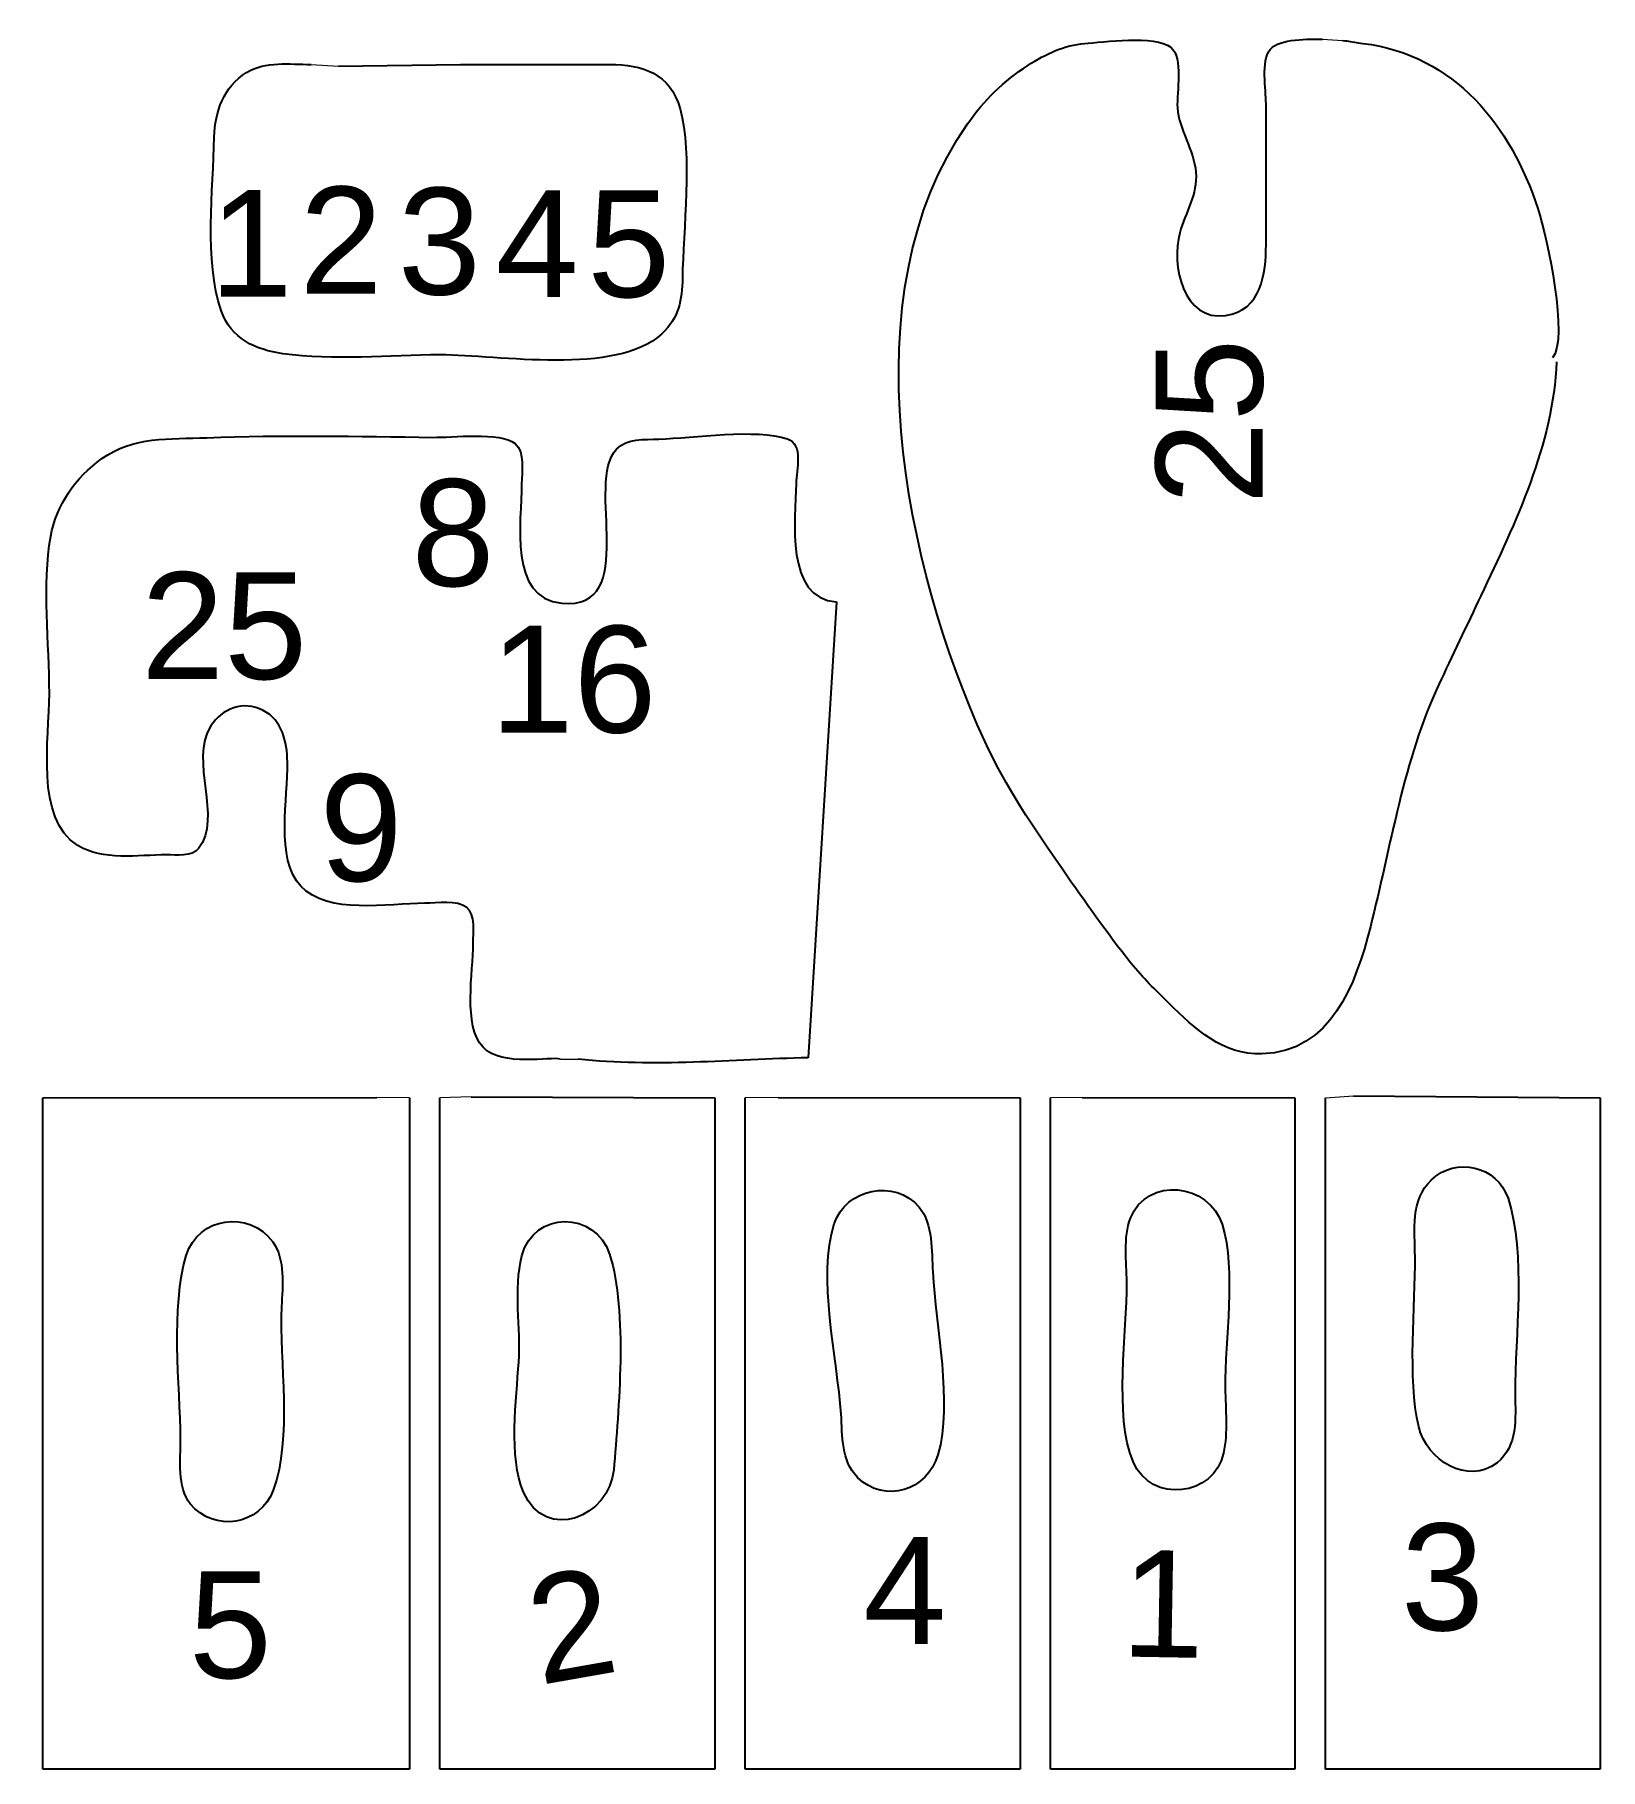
# Model space of a CAD drawing. Extents: x 0.5 to 51.7, y 0.1 to 56.9.
import ezdxf
from ezdxf.enums import TextEntityAlignment as Align

# ---------------------------------------------------------------- set-up
doc = ezdxf.new("R2010")
doc.units = 0
doc.layers.add('Brücken', color=5, linetype='Continuous', lineweight=15, true_color=0x0000ff)
doc.layers.add('Text', color=1, linetype='Continuous', lineweight=25, true_color=0xff0000)
doc.layers.add('Cut', color=7, linetype='Continuous', true_color=0xffffff)
doc.styles.add('textstyle15', font='')
doc.styles.add('textstyle16', font='')
doc.styles.add('textstyle17', font='')
doc.styles.add('textstyle18', font='')
doc.styles.add('textstyle19', font='')
doc.styles.add('textstyle20', font='')
doc.styles.add('textstyle21', font='')
doc.styles.add('textstyle22', font='')
doc.styles.add('textstyle23', font='')
doc.styles.add('textstyle24', font='')
doc.styles.add('textstyle25', font='')
doc.styles.add('textstyle26', font='')
doc.styles.add('textstyle27', font='')
doc.styles.add('textstyle28', font='')
doc.styles.add('textstyle29', font='')
doc.styles.get('textstyle15').set_extended_font_data('Arial')
doc.styles.get('textstyle16').set_extended_font_data('Arial')
doc.styles.get('textstyle17').set_extended_font_data('Arial')
doc.styles.get('textstyle18').set_extended_font_data('Arial')
doc.styles.get('textstyle19').set_extended_font_data('Arial')
doc.styles.get('textstyle20').set_extended_font_data('Arial')
doc.styles.get('textstyle21').set_extended_font_data('Arial')
doc.styles.get('textstyle22').set_extended_font_data('Arial')
doc.styles.get('textstyle23').set_extended_font_data('Arial')
doc.styles.get('textstyle24').set_extended_font_data('Arial')
doc.styles.get('textstyle25').set_extended_font_data('Arial')
doc.styles.get('textstyle26').set_extended_font_data('Arial')
doc.styles.get('textstyle27').set_extended_font_data('Arial')
doc.styles.get('textstyle28').set_extended_font_data('Arial')
doc.styles.get('textstyle29').set_extended_font_data('Arial')

msp = doc.modelspace()

# ---------------------------------------------------------------- linework, layer by layer
at = {"layer": 'Brücken'}
for p, q in [((42.626, 56.772), (43.283, 56.726)), ((9.504, 55.946), (10.405, 55.889)), ((17.655, 23.363), (18.247, 23.359)), ((12.723, 22.095), (11.651, 22.102)), ((14.742, 22.12), (13.723, 22.095)), ((24.802, 22.102), (23.723, 22.095)), ((34.751, 22.102), (33.723, 22.095)), ((42.723, 22.095), (43.64, 22.157))]:
    msp.add_line(p, q, dxfattribs=at)
at = {"layer": 'Cut'}
for p, q in [((26.706, 38.337), (25.781, 23.408)), ((0.723, 22.095), (11.651, 22.102)), ((0.723, 0.095), (0.723, 22.095)), ((12.723, 22.095), (12.723, 0.095)), ((13.723, 0.095), (13.723, 22.095)), ((14.742, 22.12), (22.723, 22.095)), ((22.723, 22.095), (22.723, 0.095)), ((23.723, 0.095), (23.723, 22.095)), ((24.802, 22.102), (32.723, 22.095)), ((32.723, 22.095), (32.723, 0.095)), ((33.723, 0.095), (33.723, 22.095)), ((34.751, 22.102), (41.723, 22.095)), ((41.723, 22.095), (41.723, 0.095)), ((42.723, 0.095), (42.723, 22.095)), ((43.64, 22.157), (51.723, 22.095)), ((51.723, 22.095), (51.723, 0.095)), ((12.723, 0.095), (0.723, 0.095)), ((22.723, 0.095), (13.723, 0.095)), ((32.723, 0.095), (23.723, 0.095)), ((41.723, 0.095), (33.723, 0.095)), ((51.723, 0.095), (42.723, 0.095))]:
    msp.add_line(p, q, dxfattribs=at)
for points in [[(10.405, 55.889), (14.395, 55.946)], [(40.775, 50.035), (40.775, 54.661)]]:
    msp.add_lwpolyline(points, dxfattribs=at)
for points in [[(34.828, 56.632), (35.437, 56.677), (37.135, 56.92), (37.656, 56.508)], [(32.977, 55.911), (33.569, 56.295), (34.184, 56.583), (34.828, 56.632)], [(37.656, 56.508), (38.083, 56.169), (37.84, 55.029), (37.874, 54.529)], [(40.775, 54.661), (40.775, 55.133), (40.606, 56.045), (40.911, 56.432)], [(40.911, 56.432), (41.213, 56.813), (42.224, 56.772), (42.626, 56.772)], [(43.283, 56.726), (43.536, 56.722), (43.472, 56.695), (43.947, 56.636)], [(43.947, 56.636), (46.962, 56.261), (48.792, 53.932), (49.674, 51.224)], [(7.392, 55.68), (8.018, 56.065), (8.788, 55.946), (9.504, 55.946)], [(14.395, 55.946), (16.019, 55.946), (17.662, 55.949), (19.285, 55.946)], [(19.285, 55.946), (20.344, 55.945), (21.269, 55.654), (21.589, 54.492)], [(31, 54), (31.551, 54.784), (32.172, 55.388), (32.977, 55.911)], [(6.334, 53.567), (6.356, 54.394), (6.632, 55.214), (7.392, 55.68)], [(21.589, 54.492), (22, 53), (21.683, 50.506), (21.664, 48.941)], [(31.564, 33.778), (28.953, 39.482), (27.068, 48.4), (31, 54)], [(37.874, 54.529), (37.927, 53.783), (38.419, 53.161), (38.477, 52.414)], [(6.557, 47.884), (6.008, 49.504), (6.29, 51.862), (6.334, 53.567)], [(38.477, 52.414), (38.534, 51.681), (38.141, 51.105), (37.952, 50.431)], [(49.674, 51.224), (49.997, 50.235), (50.692, 46.959), (50.159, 46.334)], [(37.952, 50.431), (37.653, 49.373), (38.076, 47.523), (39.454, 47.72)], [(39.454, 47.72), (40.622, 47.888), (40.775, 49.093), (40.775, 50.035)], [(21.664, 48.941), (21.655, 48.239), (21.542, 47.634), (20.989, 47.12)], [(8.579, 46.469), (7.696, 46.596), (6.872, 46.955), (6.557, 47.884)], [(20.989, 47.12), (19.499, 45.736), (15.649, 46.43), (13.734, 46.43)], [(13.734, 46.43), (12.063, 46.43), (10.232, 46.232), (8.579, 46.469)], [(50.292, 46.202), (50.175, 43.491), (48.946, 40.943), (47.809, 38.536)], [(2.651, 43.031), (3.677, 43.762), (4.869, 43.672), (6.088, 43.718)], [(6.088, 43.718), (8.536, 43.81), (11.04, 43.76), (13.489, 43.729)], [(13.489, 43.729), (14.114, 43.721), (15.7, 43.913), (16.185, 43.528)], [(20.891, 43.669), (22.036, 43.716), (24.08, 44.024), (25.101, 43.676)], [(16.185, 43.528), (16.517, 43.265), (16.397, 42.587), (16.397, 42.21)], [(17.719, 38.295), (20.298, 38.049), (18.466, 42.263), (19.505, 43.342)], [(19.505, 43.342), (19.866, 43.718), (20.412, 43.65), (20.891, 43.669)], [(25.101, 43.676), (25.634, 43.493), (25.398, 42.683), (25.387, 42.21)], [(0.977, 40.492), (1.155, 41.511), (1.797, 42.422), (2.651, 43.031)], [(16.397, 42.21), (16.397, 40.963), (15.941, 38.465), (17.719, 38.295)], [(25.387, 42.21), (25.358, 41.041), (25.022, 38.453), (26.706, 38.337)], [(0.933, 35.337), (0.933, 36.977), (0.694, 38.882), (0.977, 40.492)], [(47.809, 38.536), (47.368, 37.601), (46.855, 36.537), (46.43, 35.628)], [(1.86, 30.36), (0.452, 31.238), (0.933, 33.854), (0.933, 35.337)], [(46.43, 35.628), (45.282, 33.18), (44.863, 30.326), (44.195, 27.698)], [(7.936, 34.785), (7.288, 35.122), (6.579, 34.839), (6.221, 34.274)], [(8.729, 33.09), (8.713, 33.755), (8.565, 34.458), (7.936, 34.785)], [(6.221, 34.274), (5.488, 33.12), (6.617, 31.269), (5.82, 30.262)], [(34.128, 29.548), (33.203, 30.862), (32.22, 32.346), (31.564, 33.778)], [(9.164, 29.021), (8.325, 29.913), (8.758, 31.94), (8.729, 33.09)], [(4.766, 30.051), (3.831, 30.049), (2.677, 29.851), (1.86, 30.36)], [(5.82, 30.262), (5.595, 29.979), (5.09, 30.051), (4.766, 30.051)], [(13.225, 28.464), (12.032, 28.464), (10.052, 28.079), (9.164, 29.021)], [(36.349, 26.509), (35.569, 27.484), (34.851, 28.521), (34.128, 29.548)], [(14.599, 28.329), (14.282, 28.58), (13.641, 28.464), (13.225, 28.464)], [(14.811, 27.143), (14.811, 27.52), (14.905, 28.086), (14.599, 28.329)], [(44.195, 27.698), (43.713, 25.807), (42.905, 23.598), (40.643, 23.529)], [(15.133, 23.747), (14.475, 24.442), (14.811, 26.231), (14.811, 27.143)], [(37.603, 25.187), (37.135, 25.652), (36.757, 25.999), (36.349, 26.509)], [(40.643, 23.529), (39.362, 23.491), (38.441, 24.353), (37.603, 25.187)], [(17.655, 23.363), (17.392, 23.45), (15.746, 23.097), (15.133, 23.747)], [(25.781, 23.408), (23.304, 23.342), (20.723, 23.095), (18.247, 23.359)], [(46.195, 19.409), (46.983, 20.172), (48.351, 19.867), (48.7, 18.803)], [(26.635, 17.964), (27.013, 19.116), (28.615, 19.463), (29.418, 18.511)], [(36.335, 18.146), (36.881, 19.557), (38.929, 19.273), (39.339, 17.952)], [(45.657, 16.894), (45.649, 17.764), (45.496, 18.732), (46.195, 19.409)], [(48.7, 18.803), (49.304, 16.962), (48.922, 14.311), (48.935, 12.377)], [(5.415, 16.928), (5.803, 18.202), (7.479, 18.426), (8.246, 17.376)], [(16.405, 16.913), (16.791, 18.412), (18.822, 18.398), (19.279, 16.966)], [(29.418, 18.511), (29.868, 17.976), (29.823, 17.056), (29.86, 16.393)], [(26.86, 11.73), (26.74, 13.537), (26.072, 16.251), (26.635, 17.964)], [(36.218, 16.058), (36.213, 16.715), (36.096, 17.526), (36.335, 18.146)], [(39.339, 17.952), (39.811, 16.43), (39.422, 14.168), (39.44, 12.58)], [(8.246, 17.376), (8.666, 16.803), (8.565, 15.937), (8.536, 15.254)], [(5.229, 10.903), (5.21, 12.669), (4.902, 15.243), (5.415, 16.928)], [(16.305, 13.433), (16.382, 14.551), (16.123, 15.809), (16.405, 16.913)], [(19.279, 16.966), (19.874, 15.094), (19.578, 11.865), (19.414, 9.91)], [(45.777, 11.317), (45.402, 12.903), (45.673, 15.289), (45.657, 16.894)], [(29.86, 16.393), (29.958, 14.599), (30.52, 12.112), (30.03, 10.4)], [(36.421, 10.177), (35.787, 11.676), (36.232, 14.44), (36.218, 16.058)], [(8.536, 15.254), (8.459, 13.451), (8.893, 10.942), (8.265, 9.243)], [(16.459, 9.176), (15.966, 10.322), (16.223, 12.238), (16.305, 13.433)], [(39.44, 12.58), (39.448, 11.878), (39.53, 11.136), (39.385, 10.455)], [(48.935, 12.377), (48.941, 11.606), (49.032, 10.679), (48.342, 10.14)], [(27.402, 9.656), (26.859, 10.194), (26.908, 11.013), (26.86, 11.73)], [(5.546, 8.797), (5.111, 9.329), (5.236, 10.243), (5.229, 10.903)], [(48.342, 10.14), (47.385, 9.394), (46.037, 10.217), (45.777, 11.317)], [(30.03, 10.4), (29.693, 9.222), (28.284, 8.781), (27.402, 9.656)], [(39.385, 10.455), (39.083, 9.038), (37.018, 8.768), (36.421, 10.177)], [(19.414, 9.91), (19.283, 8.369), (17.182, 7.499), (16.459, 9.176)], [(8.265, 9.243), (7.835, 8.083), (6.332, 7.837), (5.546, 8.797)]]:
    msp.add_open_spline(points, degree=3, dxfattribs=at)

# ---------------------------------------------------------------- texts
at = {"layer": 'Text'}
for s, height, style, p in [('1', 3.5, 'textstyle23', (7.538, 50.087)), ('2', 3.5, 'textstyle25', (10.486, 50.189)), ('3', 3.5, 'textstyle26', (13.705, 50.155)), ('4', 3.5, 'textstyle22', (16.906, 50.073)), ('5', 3.5, 'textstyle27', (19.906, 50.073)), ('8', 3.5, 'textstyle18', (14.151, 40.607)), ('25', 3.4996, 'textstyle29', (6.657, 37.561)), ('16', 3.4996, 'textstyle24', (18.096, 35.807)), ('9', 3.5, 'textstyle19', (11.139, 30.94)), ('3', 3.5, 'textstyle16', (46.554, 6.397)), ('4', 3.5, 'textstyle17', (28.947, 5.953)), ('5', 3.5, 'textstyle21', (6.86, 4.833))]:
    msp.add_text(s, height=height, dxfattribs=dict(at, style=style)).set_placement(p, align=Align.MIDDLE_CENTER)
for s, height, rotation, style, p in [('25', 3.4996, 90, 'textstyle28', (38.914, 44.248)), ('1', 3.5, 359, 'textstyle15', (37.403, 5.517)), ('2', 3.5, 10, 'textstyle20', (18.022, 4.812))]:
    msp.add_text(s, height=height, rotation=rotation, dxfattribs=dict(at, style=style)).set_placement(p, align=Align.MIDDLE_CENTER)

doc.saveas('drawing.dxf')
